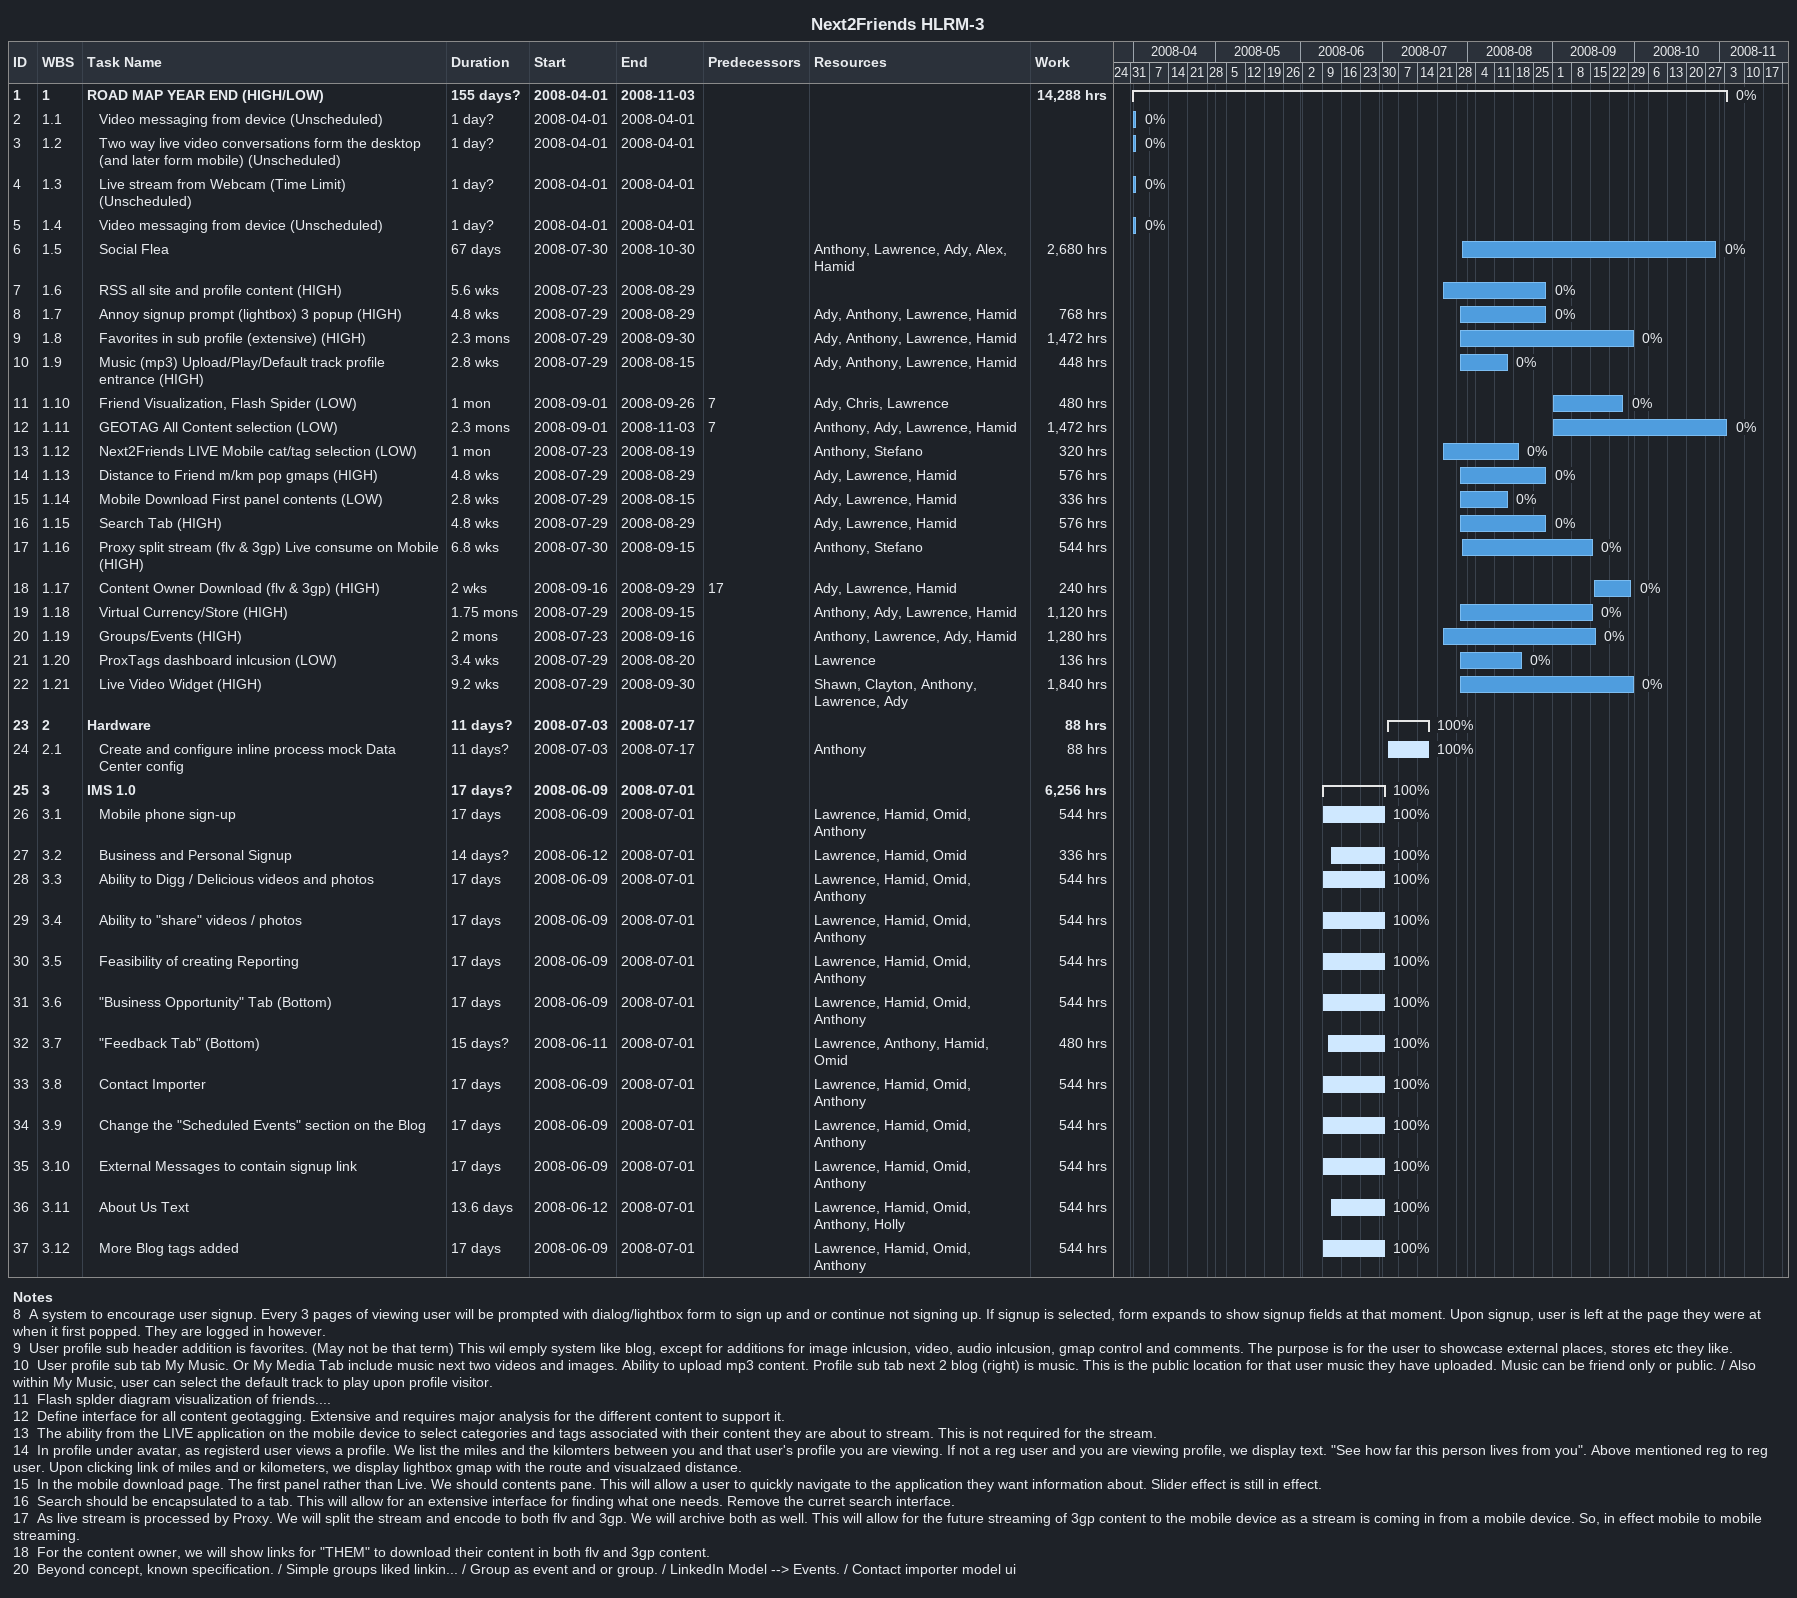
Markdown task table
Next2Friends HLRM-3

| ID | WBS | Task | Duration | Start | Finish | Predecessors | Resources | % complete | Work (h) |
|---|---|---|---|---|---|---|---|---|---|
| 1 | 1 | **ROAD MAP YEAR END (HIGH/LOW)** | 155d? | 2008-04-01 | 2008-11-03 |  |  | 0 | 14288 |
| 2 | 1.1 | Video messaging from device (Unscheduled) | 1d? | 2008-04-01 | 2008-04-01 |  |  | 0 |  |
| 3 | 1.2 | Two way live video conversations form the desktop (and later form mobile) (Unscheduled) | 1d? | 2008-04-01 | 2008-04-01 |  |  | 0 |  |
| 4 | 1.3 | Live stream from Webcam (Time Limit) (Unscheduled) | 1d? | 2008-04-01 | 2008-04-01 |  |  | 0 |  |
| 5 | 1.4 | Video messaging from device (Unscheduled) | 1d? | 2008-04-01 | 2008-04-01 |  |  | 0 |  |
| 6 | 1.5 | Social Flea | 67d | 2008-07-30 | 2008-10-30 |  | Anthony, Lawrence, Ady, Alex, Hamid | 0 | 2680 |
| 7 | 1.6 | RSS all site and profile content (HIGH) | 5.6w | 2008-07-23 | 2008-08-29 |  |  | 0 |  |
| 8 | 1.7 | Annoy signup prompt (lightbox) 3 popup (HIGH) | 4.8w | 2008-07-29 | 2008-08-29 |  | Ady, Anthony, Lawrence, Hamid | 0 | 768 |
| 9 | 1.8 | Favorites in sub profile (extensive) (HIGH) | 2.3mo | 2008-07-29 | 2008-09-30 |  | Ady, Anthony, Lawrence, Hamid | 0 | 1472 |
| 10 | 1.9 | Music (mp3) Upload/Play/Default track profile entrance (HIGH) | 2.8w | 2008-07-29 | 2008-08-15 |  | Ady, Anthony, Lawrence, Hamid | 0 | 448 |
| 11 | 1.10 | Friend Visualization, Flash Spider (LOW) | 1mo | 2008-09-01 | 2008-09-26 | 7 | Ady, Chris, Lawrence | 0 | 480 |
| 12 | 1.11 | GEOTAG All Content selection (LOW) | 2.3mo | 2008-09-01 | 2008-11-03 | 7 | Anthony, Ady, Lawrence, Hamid | 0 | 1472 |
| 13 | 1.12 | Next2Friends LIVE Mobile cat/tag selection (LOW) | 1mo | 2008-07-23 | 2008-08-19 |  | Anthony, Stefano | 0 | 320 |
| 14 | 1.13 | Distance to Friend m/km pop gmaps (HIGH) | 4.8w | 2008-07-29 | 2008-08-29 |  | Ady, Lawrence, Hamid | 0 | 576 |
| 15 | 1.14 | Mobile Download First panel contents (LOW) | 2.8w | 2008-07-29 | 2008-08-15 |  | Ady, Lawrence, Hamid | 0 | 336 |
| 16 | 1.15 | Search Tab (HIGH) | 4.8w | 2008-07-29 | 2008-08-29 |  | Ady, Lawrence, Hamid | 0 | 576 |
| 17 | 1.16 | Proxy split stream (flv & 3gp) Live consume on Mobile (HIGH) | 6.8w | 2008-07-30 | 2008-09-15 |  | Anthony, Stefano | 0 | 544 |
| 18 | 1.17 | Content Owner Download (flv & 3gp) (HIGH) | 2w | 2008-09-16 | 2008-09-29 | 17 | Ady, Lawrence, Hamid | 0 | 240 |
| 19 | 1.18 | Virtual Currency/Store (HIGH) | 1.75mo | 2008-07-29 | 2008-09-15 |  | Anthony, Ady, Lawrence, Hamid | 0 | 1120 |
| 20 | 1.19 | Groups/Events (HIGH) | 2mo | 2008-07-23 | 2008-09-16 |  | Anthony, Lawrence, Ady, Hamid | 0 | 1280 |
| 21 | 1.20 | ProxTags dashboard inlcusion (LOW) | 3.4w | 2008-07-29 | 2008-08-20 |  | Lawrence | 0 | 136 |
| 22 | 1.21 | Live Video Widget (HIGH) | 9.2w | 2008-07-29 | 2008-09-30 |  | Shawn, Clayton, Anthony, Lawrence, Ady | 0 | 1840 |
| 23 | 2 | **Hardware** | 11d? | 2008-07-03 | 2008-07-17 |  |  | 100 | 88 |
| 24 | 2.1 | Create and configure inline process mock Data Center config | 11d? | 2008-07-03 | 2008-07-17 |  | Anthony | 100 | 88 |
| 25 | 3 | **IMS 1.0** | 17d? | 2008-06-09 | 2008-07-01 |  |  | 100 | 6256 |
| 26 | 3.1 | Mobile phone sign-up | 17d | 2008-06-09 | 2008-07-01 |  | Lawrence, Hamid, Omid, Anthony | 100 | 544 |
| 27 | 3.2 | Business and Personal Signup | 14d? | 2008-06-12 | 2008-07-01 |  | Lawrence, Hamid, Omid | 100 | 336 |
| 28 | 3.3 | Ability to Digg / Delicious videos and photos | 17d | 2008-06-09 | 2008-07-01 |  | Lawrence, Hamid, Omid, Anthony | 100 | 544 |
| 29 | 3.4 | Ability to "share" videos / photos | 17d | 2008-06-09 | 2008-07-01 |  | Lawrence, Hamid, Omid, Anthony | 100 | 544 |
| 30 | 3.5 | Feasibility of creating Reporting | 17d | 2008-06-09 | 2008-07-01 |  | Lawrence, Hamid, Omid, Anthony | 100 | 544 |
| 31 | 3.6 | "Business Opportunity" Tab (Bottom) | 17d | 2008-06-09 | 2008-07-01 |  | Lawrence, Hamid, Omid, Anthony | 100 | 544 |
| 32 | 3.7 | "Feedback Tab" (Bottom) | 15d? | 2008-06-11 | 2008-07-01 |  | Lawrence, Anthony, Hamid, Omid | 100 | 480 |
| 33 | 3.8 | Contact Importer | 17d | 2008-06-09 | 2008-07-01 |  | Lawrence, Hamid, Omid, Anthony | 100 | 544 |
| 34 | 3.9 | Change the "Scheduled Events" section on the Blog | 17d | 2008-06-09 | 2008-07-01 |  | Lawrence, Hamid, Omid, Anthony | 100 | 544 |
| 35 | 3.10 | External Messages to contain signup link | 17d | 2008-06-09 | 2008-07-01 |  | Lawrence, Hamid, Omid, Anthony | 100 | 544 |
| 36 | 3.11 | About Us Text | 13.6d | 2008-06-12 | 2008-07-01 |  | Lawrence, Hamid, Omid, Anthony, Holly | 100 | 544 |
| 37 | 3.12 | More Blog tags added | 17d | 2008-06-09 | 2008-07-01 |  | Lawrence, Hamid, Omid, Anthony | 100 | 544 |

Notes
- 8: A system to encourage user signup. Every 3 pages of viewing user will be prompted with dialog/lightbox form to sign up and or continue not signing up. If signup is selected, form expands to show signup fields at that moment. Upon signup, user is left at the page they were at when it first popped. They are logged in however.
- 9: User profile sub header addition is favorites. (May not be that term) This wil emply system like blog, except for additions for image inlcusion, video, audio inlcusion, gmap control and comments. The purpose is for the user to showcase external places, stores etc they like.
- 10: User profile sub tab My Music. Or My Media Tab include music next two videos and images. Ability to upload mp3 content. Profile sub tab next 2 blog (right) is music. This is the public location for that user music they have uploaded. Music can be friend only or public. / Also within My Music, user can select the default track to play upon profile visitor.
- 11: Flash splder diagram visualization of friends....
- 12: Define interface for all content geotagging. Extensive and requires major analysis for the different content to support it.
- 13: The ability from the LIVE application on the mobile device to select categories and tags associated with their content they are about to stream. This is not required for the stream.
- 14: In profile under avatar, as registerd user views a profile. We list the miles and the kilomters between you and that user's profile you are viewing. If not a reg user and you are viewing profile, we display text. "See how far this person lives from you". Above mentioned reg to reg user. Upon clicking link of miles and or kilometers, we display lightbox gmap with the route and visualzaed distance.
- 15: In the mobile download page. The first panel rather than Live. We should contents pane. This will allow a user to quickly navigate to the application they want information about. Slider effect is still in effect.
- 16: Search should be encapsulated to a tab. This will allow for an extensive interface for finding what one needs. Remove the curret search interface.
- 17: As live stream is processed by Proxy. We will split the stream and encode to both flv and 3gp. We will archive both as well. This will allow for the future streaming of 3gp content to the mobile device as a stream is coming in from a mobile device. So, in effect mobile to mobile streaming.
- 18: For the content owner, we will show links for "THEM" to download their content in both flv and 3gp content.
- 20: Beyond concept, known specification. / Simple groups liked linkin... / Group as event and or group. / LinkedIn Model --> Events. / Contact importer model ui
